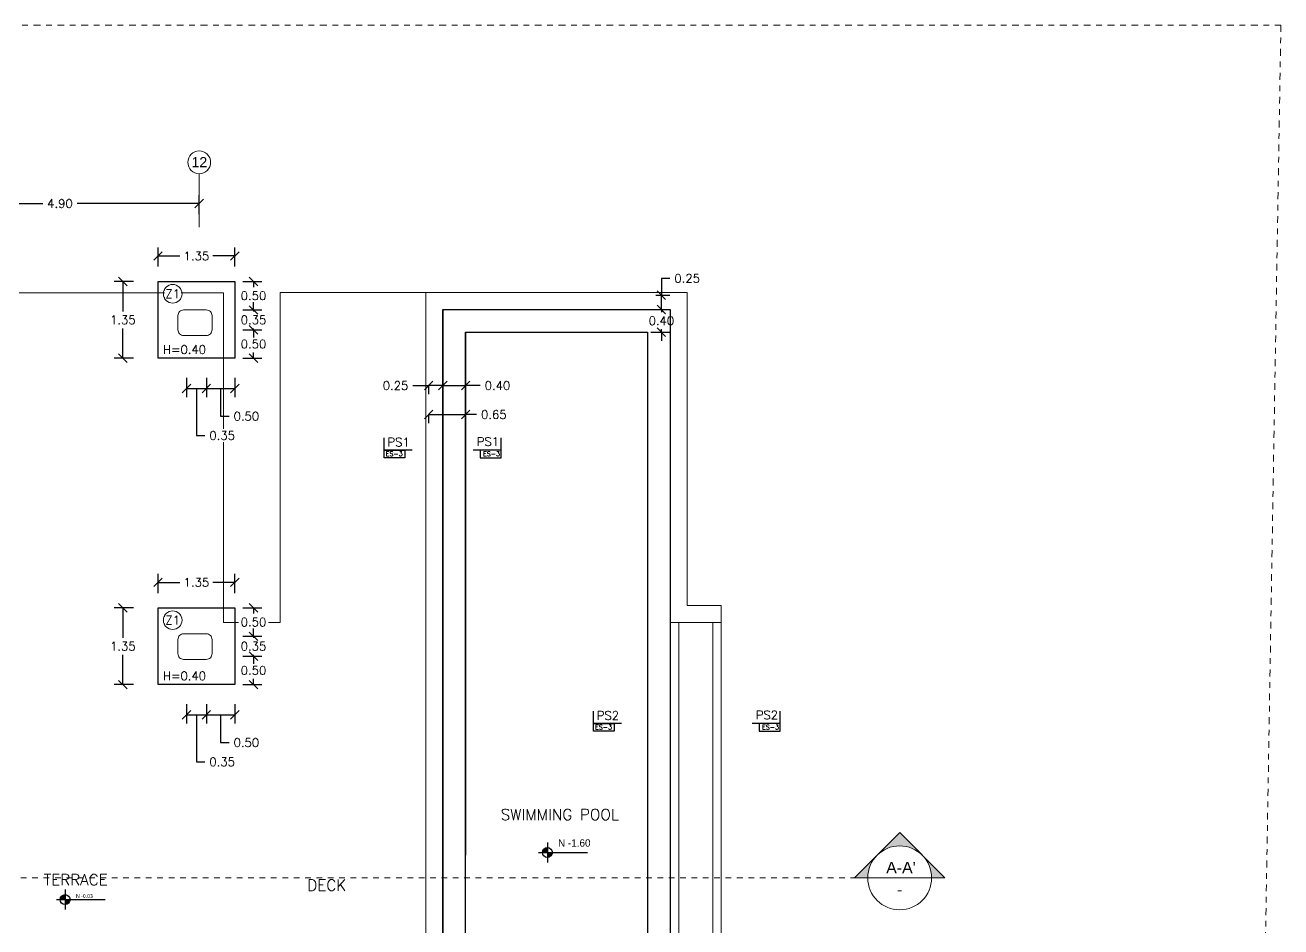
# Model space of a CAD drawing. Header units: metres. Extents: x -25 to 234, y -25 to 53.
# Drawn here: x 116.29 to 138.39, y 37.59 to 53.45 of the extents above; entities that cross this region are included whole.
import ezdxf
from ezdxf.enums import TextEntityAlignment as Align

# ---------------------------------------------------------------- set-up
doc = ezdxf.new("R2010")
doc.units = ezdxf.units.M
doc.header["$LTSCALE"] = 0.1
doc.header["$MEASUREMENT"] = 0
doc.header["$PDMODE"] = 66
for name, pattern in [('ACAD_ISO10W100', [18, 12, -3, 0, -3]), ('CONTINU', [0]), ('CONTINUA', [0]), ('DASHDOT', [1, 0.5, -0.25, 0, -0.25]), ('Grid Line 1_2_', [22.225, 12.7, -3.175, 3.175, -3.175])]:
    doc.linetypes.add(name, pattern=pattern)
for name, color, linetype, lineweight in [('0-S-GRID', 1, 'Continuous', 9), ('0-S-GRID-IDEN', 1, 'Continuous', 9), ('A-ANNO-TEXT', 251, 'Continuous', 13), ('A-SECT-IDEN', 251, 'CONTINU', 9), ('A-WALL', 7, 'Continuous', 5), ('piso', 253, 'Continuous', 0)]:
    doc.layers.add(name, color=color, linetype=linetype, lineweight=lineweight)
for name, color, linetype in [('001-DIMTEXTO', 4, 'Continuous'), ('DIMENSIONES', 7, 'Continuous'), ('DIMTEXTO', 4, 'Continuous'), ('DIMZAPATA', 4, 'Continuous'), ('TEXTOS', 4, 'Continuous'), ('ZAPATAS', 6, 'Continuous')]:
    doc.layers.add(name, color=color, linetype=linetype)
doc.layers.add('pisos', color=253, linetype='Continuous', lineweight=0, transparency=0.1)
doc.layers.add('SOLAR', color=7, linetype='ACAD_ISO10W100', lineweight=9, true_color=0xff1414)
doc.styles.add('Arial_2', font='arial.ttf', dxfattribs={"height": 0.2})
doc.styles.add('BOLD', font='timesbd.ttf', dxfattribs={"height": 0.45})
doc.styles.add('ESC100-2mm', font='arial.ttf', dxfattribs={"height": 0.15})
doc.styles.add('ESC50-2mm', font='arial.ttf', dxfattribs={"height": 0.1})
doc.styles.add('SMPLEX', font='simplex.shx')
doc.styles.get("Standard").update_dxf_attribs({"font": 'arial.ttf'})
doc.dimstyles.new('DIM-75', dxfattribs={"dimscale": 0.75, "dimtxt": 0.2, "dimasz": 0.2, "dimexe": 0.2, "dimexo": 0.2, "dimgap": 0.1, "dimtad": 0, "dimtih": 1, "dimtoh": 1, "dimzin": 0, "dimdsep": 46, "dimtxsty": 'SMPLEX', "dimblk1": 'OBLIQUE', "dimblk2": 'OBLIQUE', "dimsah": 1, "dimcen": 0.2, "dimclrd": 4, "dimclre": 4, "dimclrt": 4, "dimadec": 0, "dimazin": 0, "dimtfac": 1, "dimtmove": 1, "dimatfit": 3, "dimldrblk": 'OPEN30', "dimfxl": 0.25, "dimfxlon": 1, "dimtfill": 1, "dimtolj": 1, "dimtzin": 0, "dimarcsym": 0})

# ---------------------------------------------------------------- blocks, each defined once
blk = doc.blocks.new('SEC-TAG-DOWN')
at = {"layer": 'A-SECT-IDEN'}
h = blk.add_hatch(color=256, dxfattribs=at)
h.paths.add_polyline_path([(0.1131, 0), (0.0566, -0.0566, 0.198912), (0.08, 0)])
h.paths.add_polyline_path([(-0.1131, 0), (-0.08, 0, 0.198912), (-0.0566, -0.0566)])
blk.add_hatch(color=256, dxfattribs=at).paths.add_polyline_path([(0.0566, -0.0566), (0, -0.1131), (-0.0566, -0.0566, 0.414214)])
for p, q in [((0.1131, 0), (-0.1131, 0)), ((0, -0.1131), (-0.1131, 0)), ((0, -0.1131), (0.1131, 0))]:
    blk.add_line(p, q, dxfattribs=at)
blk.add_circle((0, 0), 0.08, dxfattribs=at)
at = {"layer": 'A-SECT-IDEN', "color": 122, "style": 'BOLD'}
for tag, p in [('REF.#', (0.0001, 0.015)), ('SHT.#', (0.0032, -0.0399))]:
    blk.add_attdef(tag, text='', height=0.025, dxfattribs=at).set_placement(p, align=Align.CENTER)
blk = doc.blocks.new('PL MUEBLES 1N NASAS 09')
at = {"layer": 'TEXTOS', "transparency": 33554534}
h = blk.add_hatch(color=4, dxfattribs=at)
h.dxf.hatch_style = 1
h.paths.add_polyline_path([(79.782, 43.486, 0.414214), (79.696, 43.4), (79.782, 43.4)])
h.paths.add_polyline_path([(79.869, 43.4), (79.782, 43.4), (79.782, 43.313, 0.414214)])
h = blk.add_hatch(color=4, dxfattribs=at)
h.dxf.hatch_style = 1
h.paths.add_polyline_path([(71.295, 42.659, 0.414214), (71.209, 42.572), (71.295, 42.572)])
h.paths.add_polyline_path([(71.382, 42.572), (71.295, 42.572), (71.295, 42.485, 0.414214)])
at = {"layer": 'A-WALL', "color": 4}
for points in [[(73.78, 52.946), (73.38, 52.946, 0.414214), (73.28, 52.846), (73.28, 52.596, 0.414214), (73.38, 52.496), (73.78, 52.496, 0.414214), (73.88, 52.596), (73.88, 52.846, 0.414214)], [(73.78, 47.248), (73.38, 47.248, 0.414214), (73.28, 47.148), (73.28, 46.898, 0.414214), (73.38, 46.798), (73.78, 46.798, 0.414214), (73.88, 46.898), (73.88, 47.148, 0.414214)]]:
    blk.add_lwpolyline(points, format="xyb", close=True, dxfattribs=at)
at = {"layer": 'piso', "color": 4}
for p, q in [((75.08, 53.255), (75.08, 47.448)), ((77.642, 53.255), (75.08, 53.255)), ((64.23, 53.248), (74.08, 53.248)), ((74.08, 53.248), (74.08, 47.448)), ((74.08, 47.448), (75.08, 47.448)), ((81.942, 47.448), (81.942, 38.459)), ((82.092, 47.448), (82.092, 38.459)), ((82.692, 47.448), (82.692, 38.459)), ((82.842, 47.448), (82.842, 38.459))]:
    blk.add_line(p, q, dxfattribs=at)
at = {"layer": 'pisos', "color": 4}
blk.add_lwpolyline([(82.842, 38.462), (81.942, 38.462), (81.942, 32.955), (77.942, 32.955), (77.942, 52.955), (81.942, 52.955), (81.942, 47.448), (82.842, 47.448), (82.842, 47.748), (82.242, 47.748), (82.242, 53.255), (77.642, 53.255), (77.642, 32.655), (82.242, 32.655), (82.242, 38.162), (82.842, 38.162), (82.842, 38.462)], dxfattribs=at)
at = {"layer": 'TEXTOS', "color": 4}
for p, q in [((79.782, 43.574), (79.782, 43.226)), ((79.628, 43.4), (80.489, 43.4)), ((71.295, 42.746), (71.295, 42.398)), ((71.141, 42.572), (72.002, 42.572))]:
    blk.add_line(p, q, dxfattribs=at)
for centre in [(79.782, 43.4), (71.295, 42.572)]:
    blk.add_circle(centre, 0.0865, dxfattribs=at)
at = {"layer": 'TEXTOS', "color": 4, "char_height": 0.195, "width": 3.40488, "attachment_point": 7}
for s, insert in [('{\\Fromans|c0; SWIMMING POOL}', (78.825, 43.97)), ('{\\Fromans|c0; TERRACE}', (70.783, 42.823)), ('{\\Fromans|c0; DECK}', (75.424, 42.728))]:
    blk.add_mtext(s, dxfattribs=dict(at, insert=insert))
at = {"layer": 'TEXTOS', "color": 4, "attachment_point": 1, "style": 'ESC100-2mm'}
for s, width, gutter_width, insert, char_height in [('{\\Ftxt|c0;N -1.60}', 4.43388, 1, (79.97, 43.632), 0.13), ('{\\Ftxt|c0;N -0.03}', 2.21694, 0.5, (71.488, 42.667), 0.065)]:
    blk.add_mtext_dynamic_manual_height_columns(s, width=width, gutter_width=gutter_width, heights=[0], dxfattribs=dict(at, insert=insert, char_height=char_height))
blk = doc.blocks.new('_Oblique')
at = {"color": 0, "linetype": 'ByBlock', "lineweight": -2}
blk.add_line((-0.5, -0.5), (0.5, 0.5), dxfattribs=at)
blk = doc.blocks.new('*D648')
at = {"layer": 'Defpoints', "color": 0, "linetype": 'CONTINUA', "transparency": 16777216}
for p in [(124.042, 47.112), (123.642, 46.818), (124.042, 46.818)]:
    blk.add_point(p, dxfattribs=at)
at = {"layer": 'DIMZAPATA', "color": 4, "linetype": 'CONTINUA', "lineweight": -2, "transparency": 16777216}
for p, q in [((123.642, 46.968), (123.642, 47.262)), ((123.642, 47.112), (124.042, 47.112)), ((124.042, 46.968), (124.042, 47.262)), ((124.298, 47.112), (124.042, 47.112))]:
    blk.add_line(p, q, dxfattribs=at)
at = {"layer": 'DIMZAPATA', "color": 4, "linetype": 'CONTINUA', "lineweight": -2, "transparency": 16777216, "xscale": 0.15, "yscale": 0.15, "zscale": 0.15, "rotation": 180}
blk.add_blockref('_Oblique', (123.642, 47.112), dxfattribs=at)
at = {"layer": 'DIMZAPATA', "color": 4, "linetype": 'CONTINUA', "lineweight": -2, "transparency": 16777216, "xscale": 0.15, "yscale": 0.15, "zscale": 0.15}
blk.add_blockref('_Oblique', (124.042, 47.112), dxfattribs=at)
at = {"layer": 'DIMZAPATA', "color": 4, "linetype": 'CONTINUA', "transparency": 16777216, "insert": (124.602, 47.112), "char_height": 0.15, "attachment_point": 5, "style": 'SMPLEX', "bg_fill": 3, "box_fill_scale": 1.25, "bg_fill_color": 256, "bg_fill_true_color": 13158600, "bg_fill_transparency": 0}
blk.add_mtext('\\A1;0.40', dxfattribs=at)
blk = doc.blocks.new('_Open30')
at = {"layer": 'DIMTEXTO', "color": 0, "lineweight": -2}
for p, q in [((-1, 0.27), (0, 0)), ((0, 0), (-1, -0.27)), ((0, 0), (-1, 0))]:
    blk.add_line(p, q, dxfattribs=at)
blk = doc.blocks.new('*D652')
at = {"layer": 'Defpoints', "color": 0, "linetype": 'CONTINUA', "transparency": 16777216}
for p in [(126.992, 48.452), (126.748, 48.052)]:
    blk.add_point(p, dxfattribs=at)
at = {"layer": 'DIMTEXTO', "color": 4, "linetype": 'CONTINUA', "lineweight": -2, "transparency": 16777216}
for p, q in [((127.299, 48.452), (127.637, 48.452)), ((127.487, 48.452), (127.487, 48.602)), ((127.487, 48.452), (127.487, 48.402)), ((127.299, 48.052), (127.637, 48.052)), ((127.487, 48.052), (127.487, 48.102)), ((127.487, 48.052), (127.487, 47.902))]:
    blk.add_line(p, q, dxfattribs=at)
at = {"layer": 'DIMTEXTO', "color": 4, "linetype": 'CONTINUA', "lineweight": -2, "transparency": 16777216, "xscale": 0.15, "yscale": 0.15, "zscale": 0.15}
for p, rotation in [((127.487, 48.452), 270), ((127.487, 48.052), 90)]:
    blk.add_blockref('_Oblique', p, dxfattribs=dict(at, rotation=rotation))
at = {"layer": 'DIMTEXTO', "color": 4, "linetype": 'CONTINUA', "transparency": 16777216, "insert": (127.487, 48.252), "char_height": 0.15, "attachment_point": 5, "style": 'SMPLEX', "bg_fill": 3, "box_fill_scale": 1.25, "bg_fill_color": 256, "bg_fill_true_color": 13158600, "bg_fill_transparency": 0}
blk.add_mtext('\\A1;0.40', dxfattribs=at)
at = {"layer": 'Defpoints', "color": 0, "linetype": 'CONTINUA', "transparency": 16777216}
blk.add_point((127.487, 48.052), dxfattribs=at)
blk = doc.blocks.new('*D649')
at = {"layer": 'Defpoints', "color": 0, "linetype": 'CONTINUA', "transparency": 16777216}
for p in [(127.237, 48.702), (127.487, 48.702), (126.992, 48.452)]:
    blk.add_point(p, dxfattribs=at)
at = {"layer": 'DIMTEXTO', "color": 4, "linetype": 'CONTINUA', "lineweight": -2, "transparency": 16777216}
for p, q in [((127.637, 48.998), (127.487, 48.998)), ((127.487, 48.998), (127.487, 48.702)), ((127.387, 48.702), (127.637, 48.702)), ((127.487, 48.452), (127.487, 48.702)), ((127.299, 48.452), (127.637, 48.452))]:
    blk.add_line(p, q, dxfattribs=at)
at = {"layer": 'DIMTEXTO', "color": 4, "linetype": 'CONTINUA', "lineweight": -2, "transparency": 16777216, "xscale": 0.15, "yscale": 0.15, "zscale": 0.15}
for p, rotation in [((127.487, 48.702), 90), ((127.487, 48.452), 270)]:
    blk.add_blockref('_Oblique', p, dxfattribs=dict(at, rotation=rotation))
at = {"layer": 'DIMTEXTO', "color": 4, "linetype": 'CONTINUA', "transparency": 16777216, "insert": (127.94, 48.998), "char_height": 0.15, "attachment_point": 5, "style": 'SMPLEX', "bg_fill": 3, "box_fill_scale": 1.25, "bg_fill_color": 256, "bg_fill_true_color": 13158600, "bg_fill_transparency": 0}
blk.add_mtext('\\A1;0.25', dxfattribs=at)
blk = doc.blocks.new('*D650')
at = {"layer": 'Defpoints', "color": 0, "linetype": 'CONTINUA', "transparency": 16777216}
for p in [(123.392, 47.154), (123.392, 47.112), (123.642, 46.818)]:
    blk.add_point(p, dxfattribs=at)
at = {"layer": 'DIMZAPATA', "color": 4, "linetype": 'CONTINUA', "lineweight": -2, "transparency": 16777216}
for p, q in [((123.114, 47.112), (123.392, 47.112)), ((123.392, 47.112), (123.392, 46.962)), ((123.642, 47.112), (123.392, 47.112)), ((123.642, 46.968), (123.642, 47.262))]:
    blk.add_line(p, q, dxfattribs=at)
at = {"layer": 'DIMZAPATA', "color": 4, "linetype": 'CONTINUA', "lineweight": -2, "transparency": 16777216, "xscale": 0.15, "yscale": 0.15, "zscale": 0.15, "rotation": 180}
blk.add_blockref('_Oblique', (123.392, 47.112), dxfattribs=at)
at = {"layer": 'DIMZAPATA', "color": 4, "linetype": 'CONTINUA', "lineweight": -2, "transparency": 16777216, "xscale": 0.15, "yscale": 0.15, "zscale": 0.15}
blk.add_blockref('_Oblique', (123.642, 47.112), dxfattribs=at)
at = {"layer": 'DIMZAPATA', "color": 4, "linetype": 'CONTINUA', "transparency": 16777216, "insert": (122.81, 47.112), "char_height": 0.15, "attachment_point": 5, "style": 'SMPLEX', "bg_fill": 3, "box_fill_scale": 1.25, "bg_fill_color": 256, "bg_fill_true_color": 13158600, "bg_fill_transparency": 0}
blk.add_mtext('\\A1;0.25', dxfattribs=at)
blk = doc.blocks.new('*D651')
at = {"layer": 'Defpoints', "color": 0, "linetype": 'CONTINUA', "transparency": 16777216}
for p in [(123.392, 46.754), (124.042, 46.818), (124.042, 46.602)]:
    blk.add_point(p, dxfattribs=at)
at = {"layer": 'DIMENSIONES', "color": 4, "linetype": 'CONTINUA', "lineweight": -2, "transparency": 16777216}
for p, q in [((124.042, 46.668), (124.042, 46.452)), ((123.392, 46.604), (123.392, 46.452)), ((123.392, 46.602), (124.042, 46.602)), ((124.236, 46.602), (124.042, 46.602))]:
    blk.add_line(p, q, dxfattribs=at)
at = {"layer": 'DIMENSIONES', "color": 4, "linetype": 'CONTINUA', "lineweight": -2, "transparency": 16777216, "xscale": 0.15, "yscale": 0.15, "zscale": 0.15, "rotation": 180}
blk.add_blockref('_Oblique', (123.392, 46.602), dxfattribs=at)
at = {"layer": 'DIMENSIONES', "color": 4, "linetype": 'CONTINUA', "lineweight": -2, "transparency": 16777216, "xscale": 0.15, "yscale": 0.15, "zscale": 0.15}
blk.add_blockref('_Oblique', (124.042, 46.602), dxfattribs=at)
at = {"layer": 'DIMENSIONES', "color": 4, "linetype": 'CONTINUA', "transparency": 16777216, "insert": (124.539, 46.602), "char_height": 0.15, "attachment_point": 5, "style": 'SMPLEX', "bg_fill": 3, "box_fill_scale": 1.25, "bg_fill_color": 256, "bg_fill_true_color": 13158600, "bg_fill_transparency": 0}
blk.add_mtext('\\A1;0.65', dxfattribs=at)
blk = doc.blocks.new('*D800')
at = {"layer": 'Defpoints', "color": 0, "ltscale": 0.2, "transparency": 16777216}
for p in [(126.774, -0.136), (121.874, -0.552), (126.774, -0.552)]:
    blk.add_point(p, dxfattribs=at)
at = {"layer": 'DIMTEXTO', "color": 4, "lineweight": -2, "ltscale": 0.2, "transparency": 16777216}
for p, q in [((121.874, -0.323), (121.874, 0.014)), ((126.774, -0.323), (126.774, 0.014)), ((121.874, -0.136), (124.021, -0.136)), ((126.774, -0.136), (124.628, -0.136))]:
    blk.add_line(p, q, dxfattribs=at)
at = {"layer": 'DIMTEXTO', "color": 4, "lineweight": -2, "ltscale": 0.2, "transparency": 16777216, "xscale": 0.15, "yscale": 0.15, "zscale": 0.15, "rotation": 180}
blk.add_blockref('_Oblique', (121.874, -0.136), dxfattribs=at)
at = {"layer": 'DIMTEXTO', "color": 4, "lineweight": -2, "ltscale": 0.2, "transparency": 16777216, "xscale": 0.15, "yscale": 0.15, "zscale": 0.15}
blk.add_blockref('_Oblique', (126.774, -0.136), dxfattribs=at)
at = {"layer": 'DIMTEXTO', "color": 4, "ltscale": 0.2, "transparency": 16777216, "insert": (124.324, -0.136), "char_height": 0.15, "attachment_point": 5, "style": 'SMPLEX', "bg_fill": 3, "box_fill_scale": 1.25, "bg_fill_color": 256, "bg_fill_true_color": 13158600, "bg_fill_transparency": 0}
blk.add_mtext('\\A1;4.90', dxfattribs=at)
blk = doc.blocks.new('*D861')
at = {"layer": 'Defpoints', "color": 0, "linetype": 'CONTINUA', "transparency": 16777216}
for p in [(126.549, -8.036), (126.899, -8.036), (126.899, -9.133)]:
    blk.add_point(p, dxfattribs=at)
at = {"layer": 'DIMENSIONES', "color": 4, "linetype": 'CONTINUA', "lineweight": -2, "transparency": 16777216}
for p, q in [((126.549, -8.945), (126.549, -9.283)), ((126.899, -8.945), (126.899, -9.283)), ((126.549, -9.133), (126.899, -9.133)), ((126.724, -9.133), (126.724, -9.96)), ((126.724, -9.96), (126.874, -9.96))]:
    blk.add_line(p, q, dxfattribs=at)
at = {"layer": 'DIMENSIONES', "color": 4, "linetype": 'CONTINUA', "lineweight": -2, "transparency": 16777216, "xscale": 0.15, "yscale": 0.15, "zscale": 0.15, "rotation": 180}
blk.add_blockref('_Oblique', (126.549, -9.133), dxfattribs=at)
at = {"layer": 'DIMENSIONES', "color": 4, "linetype": 'CONTINUA', "lineweight": -2, "transparency": 16777216, "xscale": 0.15, "yscale": 0.15, "zscale": 0.15}
blk.add_blockref('_Oblique', (126.899, -9.133), dxfattribs=at)
at = {"layer": 'DIMENSIONES', "color": 4, "linetype": 'CONTINUA', "transparency": 16777216, "insert": (127.178, -9.96), "char_height": 0.15, "attachment_point": 5, "style": 'SMPLEX', "bg_fill": 3, "box_fill_scale": 1.25, "bg_fill_color": 256, "bg_fill_true_color": 13158600, "bg_fill_transparency": 0}
blk.add_mtext('\\A1;0.35', dxfattribs=at)
blk = doc.blocks.new('*D866')
at = {"layer": 'Defpoints', "color": 0, "linetype": 'CONTINUA', "transparency": 16777216}
for p in [(126.899, -7.75), (126.899, -8.1)]:
    blk.add_point(p, dxfattribs=at)
at = {"layer": 'DIMENSIONES', "color": 4, "linetype": 'CONTINUA', "lineweight": -2, "transparency": 16777216}
for p, q in [((127.728, -7.75), (127.728, -7.6)), ((127.541, -7.75), (127.878, -7.75)), ((127.728, -7.75), (127.728, -7.775)), ((127.541, -8.1), (127.878, -8.1)), ((127.728, -8.1), (127.728, -8.075)), ((127.728, -8.1), (127.728, -8.25))]:
    blk.add_line(p, q, dxfattribs=at)
at = {"layer": 'DIMENSIONES', "color": 4, "linetype": 'CONTINUA', "lineweight": -2, "transparency": 16777216, "xscale": 0.15, "yscale": 0.15, "zscale": 0.15}
for p, rotation in [((127.728, -7.75), 270), ((127.728, -8.1), 90)]:
    blk.add_blockref('_Oblique', p, dxfattribs=dict(at, rotation=rotation))
at = {"layer": 'DIMENSIONES', "color": 4, "linetype": 'CONTINUA', "transparency": 16777216, "insert": (127.728, -7.925), "char_height": 0.15, "attachment_point": 5, "style": 'SMPLEX', "bg_fill": 3, "box_fill_scale": 1.25, "bg_fill_color": 256, "bg_fill_true_color": 13158600, "bg_fill_transparency": 0}
blk.add_mtext('\\A1;0.35', dxfattribs=at)
at = {"layer": 'Defpoints', "color": 0, "linetype": 'CONTINUA', "transparency": 16777216}
blk.add_point((127.728, -7.75), dxfattribs=at)
blk = doc.blocks.new('*D862')
at = {"layer": 'Defpoints', "color": 0, "linetype": 'CONTINUA', "transparency": 16777216}
for p in [(127.399, -6.801), (126.049, -8.6), (127.399, -8.6)]:
    blk.add_point(p, dxfattribs=at)
at = {"layer": 'DIMENSIONES', "color": 4, "linetype": 'CONTINUA', "lineweight": -2, "transparency": 16777216}
for p, q in [((126.049, -6.989), (126.049, -6.651)), ((126.049, -6.801), (126.435, -6.801)), ((127.399, -6.801), (127.013, -6.801)), ((127.399, -6.989), (127.399, -6.651))]:
    blk.add_line(p, q, dxfattribs=at)
at = {"layer": 'DIMENSIONES', "color": 4, "linetype": 'CONTINUA', "lineweight": -2, "transparency": 16777216, "xscale": 0.15, "yscale": 0.15, "zscale": 0.15, "rotation": 180}
blk.add_blockref('_Oblique', (126.049, -6.801), dxfattribs=at)
at = {"layer": 'DIMENSIONES', "color": 4, "linetype": 'CONTINUA', "lineweight": -2, "transparency": 16777216, "xscale": 0.15, "yscale": 0.15, "zscale": 0.15}
blk.add_blockref('_Oblique', (127.399, -6.801), dxfattribs=at)
at = {"layer": 'DIMENSIONES', "color": 4, "linetype": 'CONTINUA', "transparency": 16777216, "insert": (126.724, -6.801), "char_height": 0.15, "attachment_point": 5, "style": 'SMPLEX', "bg_fill": 3, "box_fill_scale": 1.25, "bg_fill_color": 256, "bg_fill_true_color": 13158600, "bg_fill_transparency": 0}
blk.add_mtext('\\A1;1.35', dxfattribs=at)
blk = doc.blocks.new('*D863')
at = {"layer": 'Defpoints', "color": 0, "linetype": 'CONTINUA', "transparency": 16777216}
for p in [(125.429, -7.25), (126.049, -7.25), (126.049, -8.6)]:
    blk.add_point(p, dxfattribs=at)
at = {"layer": 'DIMENSIONES', "color": 4, "linetype": 'CONTINUA', "lineweight": -2, "transparency": 16777216}
for p, q in [((125.616, -7.25), (125.279, -7.25)), ((125.429, -7.25), (125.429, -7.775)), ((125.429, -8.6), (125.429, -8.075)), ((125.616, -8.6), (125.279, -8.6))]:
    blk.add_line(p, q, dxfattribs=at)
at = {"layer": 'DIMENSIONES', "color": 4, "linetype": 'CONTINUA', "lineweight": -2, "transparency": 16777216, "xscale": 0.15, "yscale": 0.15, "zscale": 0.15}
for p, rotation in [((125.429, -7.25), 90), ((125.429, -8.6), 270)]:
    blk.add_blockref('_Oblique', p, dxfattribs=dict(at, rotation=rotation))
at = {"layer": 'DIMENSIONES', "color": 4, "linetype": 'CONTINUA', "transparency": 16777216, "insert": (125.429, -7.925), "char_height": 0.15, "attachment_point": 5, "style": 'SMPLEX', "bg_fill": 3, "box_fill_scale": 1.25, "bg_fill_color": 256, "bg_fill_true_color": 13158600, "bg_fill_transparency": 0}
blk.add_mtext('\\A1;1.35', dxfattribs=at)
blk = doc.blocks.new('*D864')
at = {"layer": 'Defpoints', "color": 0, "linetype": 'CONTINUA', "transparency": 16777216}
for p in [(126.899, -8.1), (126.899, -8.6), (127.728, -8.6)]:
    blk.add_point(p, dxfattribs=at)
at = {"layer": 'DIMENSIONES', "color": 4, "linetype": 'CONTINUA', "lineweight": -2, "transparency": 16777216}
for p, q in [((127.541, -8.1), (127.878, -8.1)), ((127.728, -8.1), (127.728, -8.2)), ((127.541, -8.6), (127.878, -8.6)), ((127.728, -8.6), (127.728, -8.5))]:
    blk.add_line(p, q, dxfattribs=at)
at = {"layer": 'DIMENSIONES', "color": 4, "linetype": 'CONTINUA', "lineweight": -2, "transparency": 16777216, "xscale": 0.15, "yscale": 0.15, "zscale": 0.15}
for p, rotation in [((127.728, -8.1), 90), ((127.728, -8.6), 270)]:
    blk.add_blockref('_Oblique', p, dxfattribs=dict(at, rotation=rotation))
at = {"layer": 'DIMENSIONES', "color": 4, "linetype": 'CONTINUA', "transparency": 16777216, "insert": (127.728, -8.35), "char_height": 0.15, "attachment_point": 5, "style": 'SMPLEX', "bg_fill": 3, "box_fill_scale": 1.25, "bg_fill_color": 256, "bg_fill_true_color": 13158600, "bg_fill_transparency": 0}
blk.add_mtext('\\A1;0.50', dxfattribs=at)
blk = doc.blocks.new('*D860')
at = {"layer": 'Defpoints', "color": 0, "linetype": 'CONTINUA', "transparency": 16777216}
for p in [(126.899, -8.6), (127.399, -8.6), (127.399, -9.133)]:
    blk.add_point(p, dxfattribs=at)
at = {"layer": 'DIMENSIONES', "color": 4, "linetype": 'CONTINUA', "lineweight": -2, "transparency": 16777216}
for p, q in [((126.899, -8.945), (126.899, -9.283)), ((127.399, -8.945), (127.399, -9.283)), ((126.899, -9.133), (127.399, -9.133)), ((127.149, -9.133), (127.149, -9.62)), ((127.149, -9.62), (127.299, -9.62))]:
    blk.add_line(p, q, dxfattribs=at)
at = {"layer": 'DIMENSIONES', "color": 4, "linetype": 'CONTINUA', "lineweight": -2, "transparency": 16777216, "xscale": 0.15, "yscale": 0.15, "zscale": 0.15, "rotation": 180}
blk.add_blockref('_Oblique', (126.899, -9.133), dxfattribs=at)
at = {"layer": 'DIMENSIONES', "color": 4, "linetype": 'CONTINUA', "lineweight": -2, "transparency": 16777216, "xscale": 0.15, "yscale": 0.15, "zscale": 0.15}
blk.add_blockref('_Oblique', (127.399, -9.133), dxfattribs=at)
at = {"layer": 'DIMENSIONES', "color": 4, "linetype": 'CONTINUA', "transparency": 16777216, "insert": (127.603, -9.62), "char_height": 0.15, "attachment_point": 5, "style": 'SMPLEX', "bg_fill": 3, "box_fill_scale": 1.25, "bg_fill_color": 256, "bg_fill_true_color": 13158600, "bg_fill_transparency": 0}
blk.add_mtext('\\A1;0.50', dxfattribs=at)
blk = doc.blocks.new('*D865')
at = {"layer": 'Defpoints', "color": 0, "linetype": 'CONTINUA', "transparency": 16777216}
for p in [(126.899, -7.25), (127.728, -7.25), (126.899, -7.75)]:
    blk.add_point(p, dxfattribs=at)
at = {"layer": 'DIMENSIONES', "color": 4, "linetype": 'CONTINUA', "lineweight": -2, "transparency": 16777216}
for p, q in [((127.541, -7.25), (127.878, -7.25)), ((127.728, -7.25), (127.728, -7.35)), ((127.728, -7.75), (127.728, -7.65)), ((127.541, -7.75), (127.878, -7.75))]:
    blk.add_line(p, q, dxfattribs=at)
at = {"layer": 'DIMENSIONES', "color": 4, "linetype": 'CONTINUA', "lineweight": -2, "transparency": 16777216, "xscale": 0.15, "yscale": 0.15, "zscale": 0.15}
for p, rotation in [((127.728, -7.25), 90), ((127.728, -7.75), 270)]:
    blk.add_blockref('_Oblique', p, dxfattribs=dict(at, rotation=rotation))
at = {"layer": 'DIMENSIONES', "color": 4, "linetype": 'CONTINUA', "transparency": 16777216, "insert": (127.728, -7.5), "char_height": 0.15, "attachment_point": 5, "style": 'SMPLEX', "bg_fill": 3, "box_fill_scale": 1.25, "bg_fill_color": 256, "bg_fill_true_color": 13158600, "bg_fill_transparency": 0}
blk.add_mtext('\\A1;0.50', dxfattribs=at)
blk = doc.blocks.new('*D868')
at = {"layer": 'Defpoints', "color": 0, "linetype": 'CONTINUA', "transparency": 16777216}
for p in [(126.549, -2.294), (126.899, -2.294), (126.899, -3.39)]:
    blk.add_point(p, dxfattribs=at)
at = {"layer": 'DIMENSIONES', "color": 4, "linetype": 'CONTINUA', "lineweight": -2, "transparency": 16777216}
for p, q in [((126.549, -3.203), (126.549, -3.54)), ((126.899, -3.203), (126.899, -3.54)), ((126.549, -3.39), (126.899, -3.39)), ((126.724, -3.39), (126.724, -4.218)), ((126.724, -4.218), (126.874, -4.218))]:
    blk.add_line(p, q, dxfattribs=at)
at = {"layer": 'DIMENSIONES', "color": 4, "linetype": 'CONTINUA', "lineweight": -2, "transparency": 16777216, "xscale": 0.15, "yscale": 0.15, "zscale": 0.15, "rotation": 180}
blk.add_blockref('_Oblique', (126.549, -3.39), dxfattribs=at)
at = {"layer": 'DIMENSIONES', "color": 4, "linetype": 'CONTINUA', "lineweight": -2, "transparency": 16777216, "xscale": 0.15, "yscale": 0.15, "zscale": 0.15}
blk.add_blockref('_Oblique', (126.899, -3.39), dxfattribs=at)
at = {"layer": 'DIMENSIONES', "color": 4, "linetype": 'CONTINUA', "transparency": 16777216, "insert": (127.178, -4.218), "char_height": 0.15, "attachment_point": 5, "style": 'SMPLEX', "bg_fill": 3, "box_fill_scale": 1.25, "bg_fill_color": 256, "bg_fill_true_color": 13158600, "bg_fill_transparency": 0}
blk.add_mtext('\\A1;0.35', dxfattribs=at)
blk = doc.blocks.new('*D873')
at = {"layer": 'Defpoints', "color": 0, "linetype": 'CONTINUA', "transparency": 16777216}
for p in [(126.899, -2.008), (126.899, -2.358)]:
    blk.add_point(p, dxfattribs=at)
at = {"layer": 'DIMENSIONES', "color": 4, "linetype": 'CONTINUA', "lineweight": -2, "transparency": 16777216}
for p, q in [((127.728, -2.008), (127.728, -1.858)), ((127.541, -2.008), (127.878, -2.008)), ((127.728, -2.008), (127.728, -2.033)), ((127.541, -2.358), (127.878, -2.358)), ((127.728, -2.358), (127.728, -2.333)), ((127.728, -2.358), (127.728, -2.508))]:
    blk.add_line(p, q, dxfattribs=at)
at = {"layer": 'DIMENSIONES', "color": 4, "linetype": 'CONTINUA', "lineweight": -2, "transparency": 16777216, "xscale": 0.15, "yscale": 0.15, "zscale": 0.15}
for p, rotation in [((127.728, -2.008), 270), ((127.728, -2.358), 90)]:
    blk.add_blockref('_Oblique', p, dxfattribs=dict(at, rotation=rotation))
at = {"layer": 'DIMENSIONES', "color": 4, "linetype": 'CONTINUA', "transparency": 16777216, "insert": (127.728, -2.183), "char_height": 0.15, "attachment_point": 5, "style": 'SMPLEX', "bg_fill": 3, "box_fill_scale": 1.25, "bg_fill_color": 256, "bg_fill_true_color": 13158600, "bg_fill_transparency": 0}
blk.add_mtext('\\A1;0.35', dxfattribs=at)
at = {"layer": 'Defpoints', "color": 0, "linetype": 'CONTINUA', "transparency": 16777216}
blk.add_point((127.728, -2.008), dxfattribs=at)
blk = doc.blocks.new('*D869')
at = {"layer": 'Defpoints', "color": 0, "linetype": 'CONTINUA', "transparency": 16777216}
for p in [(127.399, -1.059), (126.049, -2.858), (127.399, -2.858)]:
    blk.add_point(p, dxfattribs=at)
at = {"layer": 'DIMENSIONES', "color": 4, "linetype": 'CONTINUA', "lineweight": -2, "transparency": 16777216}
for p, q in [((126.049, -1.246), (126.049, -0.909)), ((126.049, -1.059), (126.435, -1.059)), ((127.399, -1.059), (127.013, -1.059)), ((127.399, -1.246), (127.399, -0.909))]:
    blk.add_line(p, q, dxfattribs=at)
at = {"layer": 'DIMENSIONES', "color": 4, "linetype": 'CONTINUA', "lineweight": -2, "transparency": 16777216, "xscale": 0.15, "yscale": 0.15, "zscale": 0.15, "rotation": 180}
blk.add_blockref('_Oblique', (126.049, -1.059), dxfattribs=at)
at = {"layer": 'DIMENSIONES', "color": 4, "linetype": 'CONTINUA', "lineweight": -2, "transparency": 16777216, "xscale": 0.15, "yscale": 0.15, "zscale": 0.15}
blk.add_blockref('_Oblique', (127.399, -1.059), dxfattribs=at)
at = {"layer": 'DIMENSIONES', "color": 4, "linetype": 'CONTINUA', "transparency": 16777216, "insert": (126.724, -1.059), "char_height": 0.15, "attachment_point": 5, "style": 'SMPLEX', "bg_fill": 3, "box_fill_scale": 1.25, "bg_fill_color": 256, "bg_fill_true_color": 13158600, "bg_fill_transparency": 0}
blk.add_mtext('\\A1;1.35', dxfattribs=at)
blk = doc.blocks.new('*D870')
at = {"layer": 'Defpoints', "color": 0, "linetype": 'CONTINUA', "transparency": 16777216}
for p in [(125.429, -1.508), (126.049, -1.508), (126.049, -2.858)]:
    blk.add_point(p, dxfattribs=at)
at = {"layer": 'DIMENSIONES', "color": 4, "linetype": 'CONTINUA', "lineweight": -2, "transparency": 16777216}
for p, q in [((125.616, -1.508), (125.279, -1.508)), ((125.429, -1.508), (125.429, -2.033)), ((125.429, -2.858), (125.429, -2.333)), ((125.616, -2.858), (125.279, -2.858))]:
    blk.add_line(p, q, dxfattribs=at)
at = {"layer": 'DIMENSIONES', "color": 4, "linetype": 'CONTINUA', "lineweight": -2, "transparency": 16777216, "xscale": 0.15, "yscale": 0.15, "zscale": 0.15}
for p, rotation in [((125.429, -1.508), 90), ((125.429, -2.858), 270)]:
    blk.add_blockref('_Oblique', p, dxfattribs=dict(at, rotation=rotation))
at = {"layer": 'DIMENSIONES', "color": 4, "linetype": 'CONTINUA', "transparency": 16777216, "insert": (125.429, -2.183), "char_height": 0.15, "attachment_point": 5, "style": 'SMPLEX', "bg_fill": 3, "box_fill_scale": 1.25, "bg_fill_color": 256, "bg_fill_true_color": 13158600, "bg_fill_transparency": 0}
blk.add_mtext('\\A1;1.35', dxfattribs=at)
blk = doc.blocks.new('*D871')
at = {"layer": 'Defpoints', "color": 0, "linetype": 'CONTINUA', "transparency": 16777216}
for p in [(126.899, -2.358), (126.899, -2.858), (127.728, -2.858)]:
    blk.add_point(p, dxfattribs=at)
at = {"layer": 'DIMENSIONES', "color": 4, "linetype": 'CONTINUA', "lineweight": -2, "transparency": 16777216}
for p, q in [((127.541, -2.358), (127.878, -2.358)), ((127.728, -2.358), (127.728, -2.458)), ((127.541, -2.858), (127.878, -2.858)), ((127.728, -2.858), (127.728, -2.758))]:
    blk.add_line(p, q, dxfattribs=at)
at = {"layer": 'DIMENSIONES', "color": 4, "linetype": 'CONTINUA', "lineweight": -2, "transparency": 16777216, "xscale": 0.15, "yscale": 0.15, "zscale": 0.15}
for p, rotation in [((127.728, -2.358), 90), ((127.728, -2.858), 270)]:
    blk.add_blockref('_Oblique', p, dxfattribs=dict(at, rotation=rotation))
at = {"layer": 'DIMENSIONES', "color": 4, "linetype": 'CONTINUA', "transparency": 16777216, "insert": (127.728, -2.608), "char_height": 0.15, "attachment_point": 5, "style": 'SMPLEX', "bg_fill": 3, "box_fill_scale": 1.25, "bg_fill_color": 256, "bg_fill_true_color": 13158600, "bg_fill_transparency": 0}
blk.add_mtext('\\A1;0.50', dxfattribs=at)
blk = doc.blocks.new('*D867')
at = {"layer": 'Defpoints', "color": 0, "linetype": 'CONTINUA', "transparency": 16777216}
for p in [(126.899, -2.858), (127.399, -2.858), (127.399, -3.39)]:
    blk.add_point(p, dxfattribs=at)
at = {"layer": 'DIMENSIONES', "color": 4, "linetype": 'CONTINUA', "lineweight": -2, "transparency": 16777216}
for p, q in [((126.899, -3.203), (126.899, -3.54)), ((127.399, -3.203), (127.399, -3.54)), ((126.899, -3.39), (127.399, -3.39)), ((127.149, -3.39), (127.149, -3.878)), ((127.149, -3.878), (127.299, -3.878))]:
    blk.add_line(p, q, dxfattribs=at)
at = {"layer": 'DIMENSIONES', "color": 4, "linetype": 'CONTINUA', "lineweight": -2, "transparency": 16777216, "xscale": 0.15, "yscale": 0.15, "zscale": 0.15, "rotation": 180}
blk.add_blockref('_Oblique', (126.899, -3.39), dxfattribs=at)
at = {"layer": 'DIMENSIONES', "color": 4, "linetype": 'CONTINUA', "lineweight": -2, "transparency": 16777216, "xscale": 0.15, "yscale": 0.15, "zscale": 0.15}
blk.add_blockref('_Oblique', (127.399, -3.39), dxfattribs=at)
at = {"layer": 'DIMENSIONES', "color": 4, "linetype": 'CONTINUA', "transparency": 16777216, "insert": (127.603, -3.878), "char_height": 0.15, "attachment_point": 5, "style": 'SMPLEX', "bg_fill": 3, "box_fill_scale": 1.25, "bg_fill_color": 256, "bg_fill_true_color": 13158600, "bg_fill_transparency": 0}
blk.add_mtext('\\A1;0.50', dxfattribs=at)
blk = doc.blocks.new('*D872')
at = {"layer": 'Defpoints', "color": 0, "linetype": 'CONTINUA', "transparency": 16777216}
for p in [(126.899, -1.508), (127.728, -1.508), (126.899, -2.008)]:
    blk.add_point(p, dxfattribs=at)
at = {"layer": 'DIMENSIONES', "color": 4, "linetype": 'CONTINUA', "lineweight": -2, "transparency": 16777216}
for p, q in [((127.541, -1.508), (127.878, -1.508)), ((127.728, -1.508), (127.728, -1.608)), ((127.728, -2.008), (127.728, -1.908)), ((127.541, -2.008), (127.878, -2.008))]:
    blk.add_line(p, q, dxfattribs=at)
at = {"layer": 'DIMENSIONES', "color": 4, "linetype": 'CONTINUA', "lineweight": -2, "transparency": 16777216, "xscale": 0.15, "yscale": 0.15, "zscale": 0.15}
for p, rotation in [((127.728, -1.508), 90), ((127.728, -2.008), 270)]:
    blk.add_blockref('_Oblique', p, dxfattribs=dict(at, rotation=rotation))
at = {"layer": 'DIMENSIONES', "color": 4, "linetype": 'CONTINUA', "transparency": 16777216, "insert": (127.728, -1.758), "char_height": 0.15, "attachment_point": 5, "style": 'SMPLEX', "bg_fill": 3, "box_fill_scale": 1.25, "bg_fill_color": 256, "bg_fill_true_color": 13158600, "bg_fill_transparency": 0}
blk.add_mtext('\\A1;0.50', dxfattribs=at)
blk = doc.blocks.new('A$C49d8b0bc')
at = {"layer": '0-S-GRID', "linetype": 'Grid Line 1_2_'}
blk.add_line((37.309, 24.331), (37.309, 23.391), dxfattribs=at)
blk.add_line((37.309, 24.331), (37.309, 23.391), dxfattribs=at)
at = {"layer": '0-S-GRID-IDEN'}
blk.add_circle((37.309, 24.531), 0.2, dxfattribs=at)
at = {"layer": 'DIMTEXTO', "insert": (37.311, 24.623), "char_height": 0.1786, "width": 0.16835, "attachment_point": 2, "style": 'Arial_2'}
blk.add_mtext('12', dxfattribs=at)
at = {"layer": 'DIMENSIONES', "linetype": 'CONTINUA'}
for base, p1, p2, picture, middle in [((37.434, 20.552), (37.084, 21.648), (37.434, 21.648), '*D868', (37.484, 19.724)), ((37.434, 14.81), (37.084, 15.906), (37.434, 15.906), '*D861', (37.484, 13.982))]:
    dim = blk.add_linear_dim(base=base, p1=p1, p2=p2, dimstyle='DIM-75', dxfattribs=at)
    dim.commit()
    dim.dimension.update_dxf_attribs({"geometry": picture, "text_midpoint": middle, "dimtype": 128, "insert": (-89.465, 23.942)})
for base, p1, p2, picture, middle in [((38.263, 21.934), (37.434, 21.584), (37.434, 21.934), '*D873', (38.263, 21.759)), ((38.263, 16.192), (37.434, 15.842), (37.434, 16.192), '*D866', (38.263, 16.017))]:
    dim = blk.add_linear_dim(base=base, p1=p1, p2=p2, angle=90, dimstyle='DIM-75', dxfattribs=at)
    dim.commit()
    dim.dimension.update_dxf_attribs({"geometry": picture, "text_midpoint": middle, "insert": (-89.465, 23.942)})
at = {"layer": 'DIMTEXTO', "ltscale": 0.2}
dim = blk.add_linear_dim(base=(37.309, 23.807), p1=(32.409, 23.391), p2=(37.309, 23.391), dimstyle='DIM-75', override={"dimtmove": 1}, dxfattribs=at)
dim.commit()
dim.dimension.update_dxf_attribs({"geometry": '*D800', "text_midpoint": (34.859, 23.807), "insert": (-89.465, 23.942)})
at = {"layer": 'ZAPATAS', "lineweight": 25}
for points in [[(36.584, 22.434), (37.934, 22.434), (37.934, 21.084), (36.584, 21.084)], [(36.584, 16.692), (37.934, 16.692), (37.934, 15.342), (36.584, 15.342)]]:
    blk.add_lwpolyline(points, close=True, dxfattribs=at)
at = {"layer": 'DIMENSIONES', "linetype": 'CONTINUA'}
for base, p1, p2, picture, middle in [((37.934, 22.883), (36.584, 21.084), (37.934, 21.084), '*D869', (37.259, 22.883)), ((37.934, 17.141), (36.584, 15.342), (37.934, 15.342), '*D862', (37.259, 17.141))]:
    dim = blk.add_linear_dim(base=base, p1=p1, p2=p2, dimstyle='DIM-75', dxfattribs=at)
    dim.commit()
    dim.dimension.update_dxf_attribs({"geometry": picture, "text_midpoint": middle, "insert": (-89.465, 23.942)})
at = {"layer": 'DIMTEXTO', "color": 4, "char_height": 0.15, "attachment_point": 5, "rotation": 0, "style": 'SMPLEX', "bg_fill": 3, "box_fill_scale": 1.1, "bg_fill_color": 256, "bg_fill_true_color": 13158600, "bg_fill_transparency": 0}
for insert in [(36.842, 22.218), (36.842, 16.476)]:
    blk.add_mtext('\\A1;Z1', dxfattribs=dict(at, insert=insert))
at = {"layer": 'DIMENSIONES', "linetype": 'CONTINUA'}
for base, p1, p2, picture, middle in [((35.964, 22.434), (36.584, 21.084), (36.584, 22.434), '*D870', (35.964, 21.759)), ((38.263, 22.434), (37.434, 21.934), (37.434, 22.434), '*D872', (38.263, 22.184)), ((38.263, 21.084), (37.434, 21.584), (37.434, 21.084), '*D871', (38.263, 21.334)), ((35.964, 16.692), (36.584, 15.342), (36.584, 16.692), '*D863', (35.964, 16.017)), ((38.263, 16.692), (37.434, 16.192), (37.434, 16.692), '*D865', (38.263, 16.442)), ((38.263, 15.342), (37.434, 15.842), (37.434, 15.342), '*D864', (38.263, 15.592))]:
    dim = blk.add_linear_dim(base=base, p1=p1, p2=p2, angle=90, dimstyle='DIM-75', dxfattribs=at)
    dim.commit()
    dim.dimension.update_dxf_attribs({"geometry": picture, "text_midpoint": middle, "insert": (-89.465, 23.942)})
at = {"layer": '0-S-GRID-IDEN'}
for centre in [(36.842, 22.218), (36.842, 16.476)]:
    blk.add_circle(centre, 0.164, dxfattribs=at)
at = {"layer": 'DIMENSIONES', "linetype": 'CONTINUA'}
for base, p1, p2, picture, middle in [((37.934, 20.552), (37.434, 21.084), (37.934, 21.084), '*D867', (37.909, 20.065)), ((37.934, 14.81), (37.434, 15.342), (37.934, 15.342), '*D860', (37.909, 14.322))]:
    dim = blk.add_linear_dim(base=base, p1=p1, p2=p2, dimstyle='DIM-75', dxfattribs=at)
    dim.commit()
    dim.dimension.update_dxf_attribs({"geometry": picture, "text_midpoint": middle, "insert": (-89.465, 23.942)})
at = {"layer": 'DIMTEXTO', "color": 4, "char_height": 0.15, "attachment_point": 5, "rotation": 0, "style": 'SMPLEX', "bg_fill": 3, "box_fill_scale": 1.1, "bg_fill_color": 256, "bg_fill_true_color": 13158600, "bg_fill_transparency": 0}
for insert in [(37.05, 21.237), (37.05, 15.495)]:
    blk.add_mtext('\\A1;H=0.40', dxfattribs=dict(at, insert=insert))

msp = doc.modelspace()

# ---------------------------------------------------------------- linework, layer by layer
at = {"color": 1}
msp.add_line((123.642, 48.4525), (123.642, 28.4525), dxfattribs=at)
at = {"layer": 'A-SECT-IDEN', "linetype": 'DASHDOT', "ltscale": 0.5}
msp.add_line((131.1174, 38.4511), (81.4613, 38.4511), dxfattribs=at)
at = {"layer": 'SOLAR', "ltscale": 0.1}
msp.add_lwpolyline([(138.3877, 53.4542), (137.8837, 23.4551), (77.9742, 23.4552), (78.6393, 53.4445), (138.3877, 53.4542)], dxfattribs=at)

# ---------------------------------------------------------------- block references
msp.add_blockref('PL MUEBLES 1N NASAS 09', (45.6997, -4.5024))
at = {"layer": 'A-SECT-IDEN'}
ref = msp.add_blockref('SEC-TAG-DOWN', (131.6799, 38.4511), dxfattribs=dict(at, xscale=-7.031249999999997, yscale=7.031249999999999, zscale=7.031249999999999, rotation=180))
ref.add_attrib('SHT.#', "A-A'", dxfattribs={"layer": 'A-ANNO-TEXT', "height": 0.2, "rotation": 360, "style": 'ESC50-2mm'}).set_placement((131.7023, 38.5311), align=Align.CENTER)
ref.add_attrib('REF.#', '-', dxfattribs={"layer": 'A-ANNO-TEXT', "height": 0.2, "rotation": 360, "style": 'ESC50-2mm'}).set_placement((131.6803, 38.1457), align=Align.CENTER)

# ---------------------------------------------------------------- next in the draw order: block references
at = {"layer": '001-DIMTEXTO', "linetype": 'CONTINUA'}
msp.add_blockref('A$C49d8b0bc', (82.0462, 26.5092), dxfattribs=at)

# ---------------------------------------------------------------- next in the draw order: texts
at = {"layer": 'DIMTEXTO', "color": 4, "lineweight": -3, "char_height": 0.14996, "attachment_point": 5, "style": 'SMPLEX', "bg_fill": 3, "box_fill_scale": 1.1, "bg_fill_color": 256, "bg_fill_true_color": 13158600, "bg_fill_transparency": 0}
for s, insert in [('PS1', (122.8635, 46.1183)), ('PS1', (124.4355, 46.1267)), ('PS2', (126.5469, 41.3078)), ('PS2', (129.3449, 41.3162))]:
    msp.add_mtext(s, dxfattribs=dict(at, insert=insert))

# ---------------------------------------------------------------- next in the draw order: dimensions: what is measured, and where the dimension line sits
at = {"layer": 'DIMTEXTO', "linetype": 'CONTINUA'}
dim = msp.add_linear_dim(base=(127.4866, 48.0525), p1=(126.9923, 48.4525), p2=(126.7476, 48.0525), angle=90, dimstyle='DIM-75', dxfattribs=at)
dim.commit()
dim.dimension.update_dxf_attribs({"geometry": '*D652', "text_midpoint": (127.4866, 48.2525)})
at = {"layer": 'DIMZAPATA', "linetype": 'CONTINUA'}
dim = msp.add_linear_dim(base=(124.042, 47.1124), p1=(123.642, 46.8179), p2=(124.042, 46.8179), dimstyle='DIM-75', dxfattribs=at)
dim.commit()
dim.dimension.update_dxf_attribs({"geometry": '*D648', "text_midpoint": (124.6018, 47.1633), "dimtype": 160})

# ---------------------------------------------------------------- next in the draw order: linework, layer by layer
at = {"layer": 'TEXTOS', "color": 6, "linetype": 'Continuous', "ltscale": 0.01}
for p, q in [((122.6096, 45.8424), (122.6096, 46.1958)), ((124.6661, 45.8424), (124.6661, 46.1958)), ((126.293, 41.0319), (126.293, 41.3854)), ((129.5756, 41.0319), (129.5756, 41.3854))]:
    msp.add_line(p, q, dxfattribs=at)
at = {"layer": 'TEXTOS', "color": 5, "linetype": 'Continuous', "ltscale": 0.01}
for p, q in [((123.1023, 45.9784), (122.6096, 45.9784)), ((124.6661, 45.9784), (124.1734, 45.9784)), ((126.7858, 41.1679), (126.293, 41.1679)), ((129.5756, 41.1679), (129.0828, 41.1679))]:
    msp.add_line(p, q, dxfattribs=at)
at = {"layer": 'TEXTOS', "color": 8, "linetype": 'Continuous', "ltscale": 0.01}
for points in [[(122.6096, 45.8424), (122.6096, 45.9784), (122.9743, 45.9784), (122.9743, 45.8424)], [(124.6661, 45.8424), (124.6661, 45.9784), (124.2968, 45.9784), (124.2968, 45.8424)], [(126.293, 41.0319), (126.293, 41.1679), (126.6577, 41.1679), (126.6577, 41.0319)], [(129.5756, 41.0319), (129.5756, 41.1679), (129.2062, 41.1679), (129.2062, 41.0319)]]:
    msp.add_lwpolyline(points, close=True, dxfattribs=at)
at = {"layer": 'ZAPATAS', "lineweight": 25}
msp.add_lwpolyline([(124.042, 48.0525), (124.042, 38.8525)], dxfattribs=at)

# ---------------------------------------------------------------- next in the draw order: texts
at = {"layer": 'TEXTOS', "color": 4, "ltscale": 0.5, "char_height": 0.08248, "attachment_point": 5, "style": 'SMPLEX'}
for insert in [(122.785, 45.9139), (124.4973, 45.9139), (126.4685, 41.1035), (129.4067, 41.1035)]:
    msp.add_mtext('ES-3', dxfattribs=dict(at, insert=insert))

# ---------------------------------------------------------------- next in the draw order: dimensions: what is measured, and where the dimension line sits
at = {"layer": 'DIMTEXTO', "linetype": 'CONTINUA'}
dim = msp.add_linear_dim(base=(127.4866, 48.7025), p1=(126.9923, 48.4525), p2=(127.2366, 48.7025), angle=90, dimstyle='DIM-75', dxfattribs=at)
dim.commit()
dim.dimension.update_dxf_attribs({"geometry": '*D649', "text_midpoint": (127.6408, 48.9979), "dimtype": 160})
at = {"layer": 'DIMZAPATA', "linetype": 'CONTINUA'}
dim = msp.add_linear_dim(base=(123.392, 47.1124), p1=(123.642, 46.8179), p2=(123.392, 47.1544), dimstyle='DIM-75', dxfattribs=at)
dim.commit()
dim.dimension.update_dxf_attribs({"geometry": '*D650', "text_midpoint": (122.8105, 47.1099), "dimtype": 160})

# ---------------------------------------------------------------- next in the draw order: dimensions: what is measured, and where the dimension line sits
at = {"layer": 'DIMENSIONES', "linetype": 'CONTINUA'}
dim = msp.add_linear_dim(base=(124.042, 46.6022), p1=(123.392, 46.7536), p2=(124.042, 46.8179), dimstyle='DIM-75', dxfattribs=at)
dim.commit()
dim.dimension.update_dxf_attribs({"geometry": '*D651', "text_midpoint": (124.5394, 46.6022), "dimtype": 160})

# ---------------------------------------------------------------- next in the draw order: linework, layer by layer
at = {"layer": '001-DIMTEXTO', "linetype": 'CONTINUA'}
msp.add_lwpolyline([(123.642, 48.4525), (127.642, 48.4525), (127.642, 28.4525), (123.642, 28.4525)], close=True, dxfattribs=at)
at = {"layer": 'ZAPATAS', "lineweight": 25}
msp.add_lwpolyline([(124.042, 48.0525), (127.242, 48.0525), (127.242, 28.8525), (124.042, 28.8525)], close=True, dxfattribs=at)

doc.saveas('drawing.dxf')
